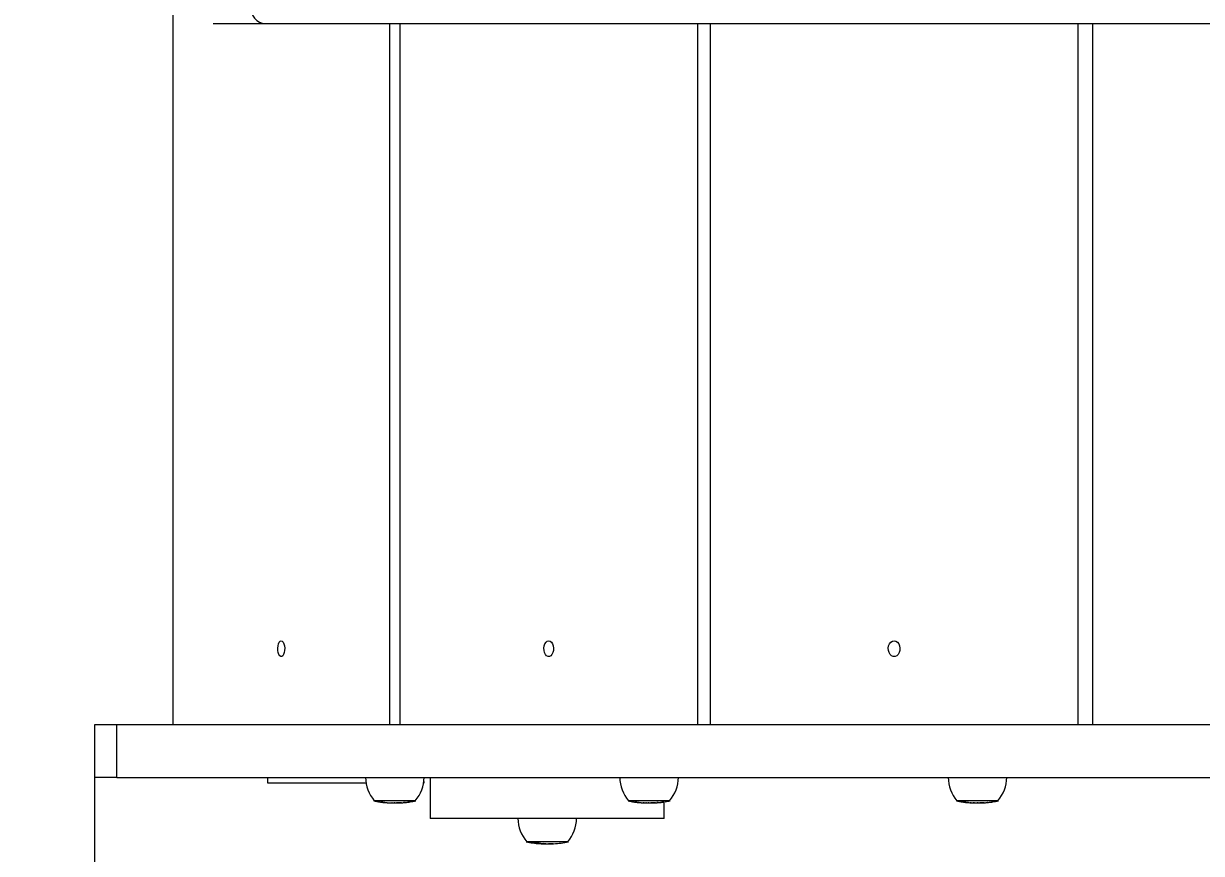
# Model space of a CAD drawing. Header units: millimetres. Extents: x -6280 to 5617, y -5845 to 6834.
# Drawn here: x -4816 to -4213, y 1385 to 1811 of the extents above; entities that cross this region are included whole.
import ezdxf

# ---------------------------------------------------------------- set-up
doc = ezdxf.new("R2010")
doc.units = ezdxf.units.MM
for name, color, linetype in [('DIKOM_ОБЪЕКТ', 7, 'Continuous'), ('DIKOM_РАЗМЕР_ЗОНА', 7, 'Continuous'), ('DIKOM_РАЗМЕР_ОБЪЕКТА', 7, 'Continuous')]:
    doc.layers.add(name, color=color, linetype=linetype)
doc.styles.add('style1', font='arial.ttf', dxfattribs={"width": 0.8})
doc.dimstyles.new('1-50', dxfattribs={"dimtxt": 300, "dimasz": 200, "dimexe": 100, "dimexo": 0, "dimgap": 100, "dimtad": 1, "dimtxsty": 'style1', "dimcen": 200, "dimclrd": 7, "dimclre": 7, "dimclrt": 7, "dimadec": 1, "dimazin": 2, "dimtfac": 1, "dimtmove": 0, "dimatfit": 2, "dimfxl": 0, "dimlwd": 25, "dimlwe": 18, "dimarcsym": 0})

# ---------------------------------------------------------------- blocks, each defined once
blk = doc.blocks.new('*D9')
at = {"layer": 'Defpoints', "color": 0, "transparency": 16777216}
for p in [(2521.23, 1712.79), (-4779.85, 1437.75), (2521.23, -5186.43)]:
    blk.add_point(p, dxfattribs=at)
at = {"layer": 'DIKOM_РАЗМЕР_ОБЪЕКТА', "color": 7, "lineweight": 18, "transparency": 16777216}
for p, q in [((2521.23, 1712.79), (2521.23, -5286.43)), ((-4779.85, 1437.75), (-4779.85, -5286.43))]:
    blk.add_line(p, q, dxfattribs=at)
at = {"layer": 'DIKOM_РАЗМЕР_ОБЪЕКТА', "color": 7, "lineweight": 25, "transparency": 16777216}
blk.add_line((-4579.85, -5186.43), (2321.23, -5186.43), dxfattribs=at)
at = {"layer": 'DIKOM_РАЗМЕР_ОБЪЕКТА', "color": 7, "transparency": 16777216}
for points in [[(-4579.85, -5153.1), (-4579.85, -5219.76), (-4779.85, -5186.43)], [(2321.23, -5153.1), (2321.23, -5219.76), (2521.23, -5186.43)]]:
    blk.add_solid(points, dxfattribs=at)
at = {"layer": 'DIKOM_РАЗМЕР_ОБЪЕКТА', "color": 7, "transparency": 16777216, "insert": (-601.81, -4933.16), "char_height": 300, "attachment_point": 5, "style": 'style1'}
blk.add_mtext('7300', dxfattribs=at)
blk = doc.blocks.new('*D11')
at = {"layer": 'Defpoints', "color": 0, "transparency": 16777216}
for p in [(-6279.85, 1522.45), (4521.23, 1522.45), (4521.23, -5744.52)]:
    blk.add_point(p, dxfattribs=at)
at = {"layer": 'DIKOM_РАЗМЕР_ЗОНА', "color": 7, "lineweight": 18, "transparency": 16777216}
for p, q in [((-6279.85, 1522.45), (-6279.85, -5844.52)), ((4521.23, 1522.45), (4521.23, -5844.52))]:
    blk.add_line(p, q, dxfattribs=at)
at = {"layer": 'DIKOM_РАЗМЕР_ЗОНА', "color": 7, "lineweight": 25, "transparency": 16777216}
blk.add_line((-6079.85, -5744.52), (4321.23, -5744.52), dxfattribs=at)
at = {"layer": 'DIKOM_РАЗМЕР_ЗОНА', "color": 7, "transparency": 16777216}
for points in [[(-6079.85, -5711.19), (-6079.85, -5777.85), (-6279.85, -5744.52)], [(4321.23, -5711.19), (4321.23, -5777.85), (4521.23, -5744.52)]]:
    blk.add_solid(points, dxfattribs=at)
at = {"layer": 'DIKOM_РАЗМЕР_ЗОНА', "color": 7, "transparency": 16777216, "insert": (-569.12, -5491.35), "char_height": 300, "attachment_point": 5, "style": 'style1'}
blk.add_mtext('10800', dxfattribs=at)

msp = doc.modelspace()

# ---------------------------------------------------------------- linework, layer by layer
at = {"layer": 'DIKOM_ОБЪЕКТ', "color": 7, "linetype": 'Continuous', "lineweight": 15}
for p, q in [((-4739.698, 2097.255), (-4739.698, 1451.255)), ((-4718.991, 1810.755), (-4692.32, 1810.755)), ((-4692.32, 1810.755), (-3868.099, 1810.755)), ((-4628.551, 1451.255), (-4628.551, 1810.755)), ((-4623.43, 1810.755), (-4623.43, 1451.255)), ((-4470.655, 1451.255), (-4470.655, 1810.755)), ((-4464.272, 1810.755), (-4464.272, 1451.255)), ((-4275.763, 1451.255), (-4275.763, 1810.755)), ((-4268.364, 1810.755), (-4268.364, 1451.255)), ((-4779.854, 1451.255), (-4779.854, 1424.255)), ((-4768.318, 1451.255), (-4779.854, 1451.255)), ((-4768.318, 1424.255), (-4768.318, 1451.255)), ((-3566.781, 1451.255), (-4768.318, 1451.255)), ((-4768.318, 1424.255), (-4779.854, 1424.255)), ((-4768.318, 1424.255), (-3566.781, 1424.255)), ((-4691.069, 1421.255), (-4691.069, 1424.255)), ((-4640.656, 1421.255), (-4691.069, 1421.255)), ((-4611.068, 1421.255), (-4611.193, 1421.255)), ((-4611.068, 1422.095), (-4611.068, 1421.255)), ((-4607.791, 1424.255), (-4607.791, 1403.255)), ((-4615.125, 1412.255), (-4636.725, 1412.255)), ((-4633.459, 1411.65), (-4633.56, 1411.674)), ((-4633.074, 1411.606), (-4633.074, 1411.597)), ((-4633.074, 1411.597), (-4633.002, 1411.583)), ((-4629.856, 1411.277), (-4629.981, 1411.301)), ((-4629.528, 1411.275), (-4629.4, 1411.252)), ((-4628.579, 1411.22), (-4628.712, 1411.24)), ((-4627.363, 1411.203), (-4627.53, 1411.203)), ((-4627.388, 1411.202), (-4626.352, 1411.202)), ((-4626.271, 1411.202), (-4625.208, 1411.202)), ((-4625.835, 1411.204), (-4626.266, 1411.203)), ((-4625.208, 1411.202), (-4624.893, 1411.202)), ((-4624.902, 1411.203), (-4625.058, 1411.204)), ((-4624.864, 1411.202), (-4624.45, 1411.202)), ((-4622.092, 1411.27), (-4622.137, 1411.268)), ((-4621.135, 1411.359), (-4621.149, 1411.358)), ((-4620.407, 1411.42), (-4621.135, 1411.359)), ((-4620.938, 1411.395), (-4619.914, 1411.449)), ((-4619.562, 1411.489), (-4618.921, 1411.627)), ((-4618.708, 1411.633), (-4619.183, 1411.557)), ((-4618.708, 1411.657), (-4618.708, 1411.633)), ((-4618.699, 1411.634), (-4618.708, 1411.633)), ((-4618.699, 1411.658), (-4618.699, 1411.634)), ((-4484.804, 1412.255), (-4506.404, 1412.255)), ((-4503.253, 1411.666), (-4503.332, 1411.674)), ((-4502.808, 1411.6), (-4502.808, 1411.597)), ((-4499.595, 1411.284), (-4499.806, 1411.301)), ((-4499.36, 1411.275), (-4499.132, 1411.258)), ((-4498.299, 1411.224), (-4498.557, 1411.24)), ((-4498.096, 1411.225), (-4498.224, 1411.219)), ((-4497.01, 1411.203), (-4497.202, 1411.203)), ((-4497.038, 1411.202), (-4496.11, 1411.202)), ((-4496.084, 1411.202), (-4495.035, 1411.202)), ((-4495.723, 1411.204), (-4496.082, 1411.203)), ((-4495.035, 1411.202), (-4494.655, 1411.202)), ((-4494.655, 1411.202), (-4494.13, 1411.202)), ((-4491.842, 1411.27), (-4491.839, 1411.268)), ((-4491.035, 1411.359), (-4491.049, 1411.358)), ((-4490.9, 1411.395), (-4489.617, 1411.449)), ((-4489.512, 1411.46), (-4489.783, 1411.442)), ((-4489.275, 1411.489), (-4488.911, 1411.627)), ((-4488.639, 1411.633), (-4489.061, 1411.512)), ((-4488.639, 1411.666), (-4488.639, 1411.633)), ((-4488.63, 1411.634), (-4488.639, 1411.633)), ((-4488.63, 1411.667), (-4488.63, 1411.634)), ((-4487.791, 1403.255), (-4487.791, 1411.686)), ((-4316.515, 1412.255), (-4338.115, 1412.255)), ((-4334.181, 1411.616), (-4334.181, 1411.597)), ((-4331.876, 1411.319), (-4332.134, 1411.337)), ((-4329.477, 1411.209), (-4329.537, 1411.209)), ((-4328.889, 1411.203), (-4329.304, 1411.207)), ((-4328.747, 1411.203), (-4328.889, 1411.203)), ((-4328.786, 1411.202), (-4328.79, 1411.202)), ((-4328.786, 1411.202), (-4328.006, 1411.202)), ((-4327.385, 1411.202), (-4326.378, 1411.202)), ((-4326.883, 1411.204), (-4327.383, 1411.203)), ((-4326.172, 1411.202), (-4326.078, 1411.202)), ((-4326.078, 1411.202), (-4325.841, 1411.202)), ((-4323.909, 1411.247), (-4323.909, 1411.247)), ((-4322.846, 1411.314), (-4322.701, 1411.337)), ((-4322.303, 1411.358), (-4322.389, 1411.35)), ((-4322.289, 1411.359), (-4322.303, 1411.358)), ((-4322.109, 1411.387), (-4322.289, 1411.359)), ((-4321.996, 1411.395), (-4321.702, 1411.423)), ((-4320.502, 1411.561), (-4319.982, 1411.627)), ((-4319.875, 1411.633), (-4320.119, 1411.61)), ((-4319.921, 1411.628), (-4319.866, 1411.634)), ((-4319.875, 1411.642), (-4319.875, 1411.633)), ((-4319.866, 1411.634), (-4319.875, 1411.633)), ((-4319.866, 1411.643), (-4319.866, 1411.634)), ((-4319.355, 1411.719), (-4319.464, 1411.698)), ((-4487.791, 1403.255), (-4607.791, 1403.255)), ((-4536.991, 1391.255), (-4558.591, 1391.255)), ((-4552.848, 1390.649), (-4552.848, 1390.597)), ((-4549.51, 1390.207), (-4549.838, 1390.209)), ((-4549.266, 1390.202), (-4549.052, 1390.202)), ((-4549.04, 1390.202), (-4549.012, 1390.202)), ((-4549.03, 1390.203), (-4549.037, 1390.203)), ((-4548.988, 1390.203), (-4549.023, 1390.203)), ((-4548.492, 1390.202), (-4547.632, 1390.202)), ((-4546.553, 1390.204), (-4547.149, 1390.204)), ((-4547.147, 1390.202), (-4546.43, 1390.202)), ((-4546.43, 1390.202), (-4546.323, 1390.202)), ((-4546.323, 1390.202), (-4546.316, 1390.202)), ((-4544.918, 1390.227), (-4544.517, 1390.241))]:
    msp.add_line(p, q, dxfattribs=at)
at = {"layer": 'DIKOM_ОБЪЕКТ', "color": 7, "linetype": 'Continuous', "lineweight": 15, "flags": 128}
for points in [[(-4700.131, 1820.255), (-4699.981, 1818.402), (-4699.537, 1816.619), (-4698.815, 1814.977), (-4697.843, 1813.537), (-4696.66, 1812.356), (-4695.309, 1811.478), (-4693.844, 1810.938), (-4692.32, 1810.755)], [(-4684.124, 1494.255), (-4683.6, 1494.077), (-4683.122, 1493.56), (-4682.734, 1492.749), (-4682.469, 1491.716), (-4682.351, 1490.554), (-4682.39, 1489.365), (-4682.584, 1488.255), (-4682.915, 1487.323), (-4683.353, 1486.651), (-4683.859, 1486.3), (-4684.389, 1486.3), (-4684.896, 1486.651), (-4685.334, 1487.323), (-4685.664, 1488.255), (-4685.858, 1489.365), (-4685.898, 1490.554), (-4685.78, 1491.716), (-4685.515, 1492.749), (-4685.126, 1493.56), (-4684.648, 1494.077), (-4684.124, 1494.255)], [(-4547.043, 1494.255), (-4546.322, 1494.077), (-4545.666, 1493.56), (-4545.131, 1492.749), (-4544.767, 1491.716), (-4544.605, 1490.554), (-4544.66, 1489.365), (-4544.926, 1488.255), (-4545.38, 1487.323), (-4545.982, 1486.651), (-4546.678, 1486.3), (-4547.407, 1486.3), (-4548.104, 1486.651), (-4548.705, 1487.323), (-4549.16, 1488.255), (-4549.426, 1489.365), (-4549.48, 1490.554), (-4549.318, 1491.716), (-4548.954, 1492.749), (-4548.42, 1493.56), (-4547.763, 1494.077), (-4547.043, 1494.255)], [(-4370.018, 1494.255), (-4369.128, 1494.077), (-4368.318, 1493.56), (-4367.659, 1492.749), (-4367.21, 1491.716), (-4367.01, 1490.554), (-4367.077, 1489.365), (-4367.406, 1488.255), (-4367.966, 1487.323), (-4368.709, 1486.651), (-4369.568, 1486.3), (-4370.467, 1486.3), (-4371.326, 1486.651), (-4372.069, 1487.323), (-4372.63, 1488.255), (-4372.958, 1489.365), (-4373.025, 1490.554), (-4372.825, 1491.716), (-4372.376, 1492.749), (-4371.717, 1493.56), (-4370.907, 1494.077), (-4370.018, 1494.255)]]:
    msp.add_lwpolyline(points, dxfattribs=at)
at = {"layer": 'DIKOM_ОБЪЕКТ', "color": 7, "linetype": 'Continuous', "lineweight": 15}
for centre, radius, start, end in [((-4622.248, 1424.415), 18.677, 180.490933, 220.621157), ((-4629.601, 1424.415), 18.677, 319.378843, 359.509067), ((-4491.928, 1424.415), 18.677, 180.490933, 220.621157), ((-4499.281, 1424.415), 18.677, 319.378843, 359.509067), ((-4323.638, 1424.415), 18.677, 180.490933, 220.621157), ((-4330.992, 1424.415), 18.677, 319.378843, 359.509067), ((-4627.399, 1453.038), 41.836, 257.120378, 261.66963), ((-4627.399, 1453.038), 41.836, 262.301552, 265.091413), ((-4627.399, 1453.038), 41.836, 265.755612, 266.636027), ((-4627.399, 1453.038), 41.836, 267.260967, 268.384277), ((-4624.45, 1453.038), 41.836, 270, 272.588895), ((-4624.45, 1453.038), 41.836, 273.167575, 274.090774), ((-4624.45, 1453.038), 41.836, 274.717751, 275.549257), ((-4624.45, 1453.038), 41.836, 276.153984, 276.732054), ((-4624.45, 1453.038), 41.836, 277.237935, 278.115796), ((-4624.45, 1453.038), 41.836, 278.747399, 282.879622), ((-4497.079, 1453.038), 41.836, 257.120378, 261.511071), ((-4497.079, 1453.038), 41.836, 263.674051, 264.682442), ((-4497.079, 1453.038), 41.836, 265.421313, 266.553661), ((-4497.079, 1453.038), 41.836, 267.188173, 268.32886), ((-4494.13, 1453.038), 41.836, 270, 272.499669), ((-4494.13, 1453.038), 41.836, 273.131534, 274.18398), ((-4494.13, 1453.038), 41.836, 274.820767, 275.967234), ((-4494.13, 1453.038), 41.836, 277.058522, 277.773486), ((-4494.13, 1453.038), 41.836, 279.39456, 282.879622), ((-4328.79, 1453.038), 41.836, 257.120378, 261.647445), ((-4328.79, 1453.038), 41.836, 262.280975, 264.926876), ((-4328.79, 1453.038), 41.836, 265.528094, 266.624273), ((-4328.79, 1453.038), 41.836, 267.250535, 268.376547), ((-4328.79, 1453.038), 41.836, 269.29613, 270), ((-4325.841, 1453.038), 41.836, 270, 272.684497), ((-4325.841, 1453.038), 41.836, 273.26983, 274.10368), ((-4325.841, 1453.038), 41.836, 274.732166, 275.119576), ((-4325.841, 1453.038), 41.836, 275.680402, 277.336113), ((-4325.841, 1453.038), 41.836, 277.864622, 278.137328), ((-4325.841, 1453.038), 41.836, 278.77037, 282.879622), ((-4544.114, 1403.415), 18.677, 180.490933, 220.621157), ((-4551.467, 1403.415), 18.677, 319.378843, 359.509067), ((-4549.265, 1432.038), 41.836, 257.120378, 266.641314), ((-4549.265, 1432.038), 41.836, 268.857207, 270), ((-4546.316, 1432.038), 41.836, 272.462321, 282.879622)]:
    msp.add_arc(centre, radius, start, end, dxfattribs=at)
for points, knots in [([(-4633.56, 1411.674), (-4633.354, 1411.644), (-4632.951, 1411.586), (-4632.547, 1411.537), (-4632.35, 1411.513)], [0, 0, 0, 0, 0.512297, 1, 1, 1, 1]), ([(-4632.323, 1411.502), (-4632.446, 1411.516), (-4632.696, 1411.546), (-4632.946, 1411.579), (-4633.074, 1411.597)], [0, 0, 0, 0, 0.488284, 1, 1, 1, 1]), ([(-4632.35, 1411.513), (-4632.149, 1411.49), (-4631.816, 1411.453), (-4631.358, 1411.404), (-4630.995, 1411.365), (-4630.713, 1411.336), (-4630.563, 1411.322), (-4630.533, 1411.32), (-4630.521, 1411.319)], [0, 0, 0, 0, 0.2166409, 0.3587757, 0.5010575, 0.6880353, 0.8807, 1, 1, 1, 1]), ([(-4630.975, 1411.356), (-4630.998, 1411.358), (-4631.036, 1411.361), (-4631.241, 1411.382), (-4631.465, 1411.406), (-4631.762, 1411.438), (-4632.057, 1411.47), (-4632.251, 1411.493), (-4632.323, 1411.502)], [0, 0, 0, 0, 0.2786925, 0.4467043, 0.5832857, 0.7206241, 0.8957145, 1, 1, 1, 1]), ([(-4629.981, 1411.301), (-4629.909, 1411.296), (-4629.758, 1411.287), (-4629.607, 1411.279), (-4629.528, 1411.275)], [0, 0, 0, 0, 0.4758653, 1, 1, 1, 1]), ([(-4628.712, 1411.24), (-4628.639, 1411.237), (-4628.488, 1411.232), (-4628.337, 1411.228), (-4628.259, 1411.226)], [0, 0, 0, 0, 0.4842389, 1, 1, 1, 1]), ([(-4628.259, 1411.226), (-4628.237, 1411.221), (-4628.192, 1411.211), (-4628.147, 1411.209), (-4628.124, 1411.209)], [0, 0, 0, 0, 0.4984936, 1, 1, 1, 1]), ([(-4628.124, 1411.209), (-4627.631, 1411.205), (-4627.08, 1411.201), (-4626.53, 1411.204), (-4626.473, 1411.205)], [0, 0, 0, 0, 0.896904, 1, 1, 1, 1]), ([(-4626.473, 1411.205), (-4626.367, 1411.205), (-4626.154, 1411.204), (-4625.941, 1411.204), (-4625.835, 1411.204)], [0, 0, 0, 0, 0.4999993, 1, 1, 1, 1]), ([(-4625.218, 1411.203), (-4625.118, 1411.203), (-4624.922, 1411.204), (-4624.442, 1411.214), (-4624.089, 1411.222), (-4623.91, 1411.227)], [0, 0, 0, 0, 0.3333428, 0.6619313, 1, 1, 1, 1]), ([(-4623.872, 1411.219), (-4624.023, 1411.216), (-4624.303, 1411.209), (-4624.646, 1411.204), (-4624.882, 1411.202), (-4624.941, 1411.203), (-4624.969, 1411.203)], [0, 0, 0, 0, 0.2868286, 0.5290774, 0.7712176, 1, 1, 1, 1]), ([(-4623.91, 1411.227), (-4623.7, 1411.232), (-4623.316, 1411.243), (-4622.807, 1411.257), (-4622.421, 1411.266), (-4622.168, 1411.271), (-4622.117, 1411.27), (-4622.092, 1411.27)], [0, 0, 0, 0, 0.2252148, 0.412953, 0.6000538, 0.80004, 1, 1, 1, 1]), ([(-4622.545, 1411.247), (-4622.576, 1411.247), (-4622.625, 1411.247), (-4622.893, 1411.243), (-4623.218, 1411.235), (-4623.565, 1411.226), (-4623.786, 1411.221), (-4623.872, 1411.219)], [0, 0, 0, 0, 0.301862, 0.4914324, 0.68099, 0.8764578, 1, 1, 1, 1]), ([(-4622.558, 1411.245), (-4622.553, 1411.246), (-4622.521, 1411.247), (-4622.534, 1411.247), (-4622.545, 1411.247)], [0, 0, 0, 0, 0.1663622, 1, 1, 1, 1]), ([(-4621.644, 1411.337), (-4621.524, 1411.346), (-4621.288, 1411.364), (-4621.053, 1411.385), (-4620.938, 1411.395)], [0, 0, 0, 0, 0.5126764, 1, 1, 1, 1]), ([(-4621.465, 1411.314), (-4621.478, 1411.312), (-4621.538, 1411.3), (-4621.597, 1411.32), (-4621.644, 1411.337)], [0, 0, 0, 0, 0.2146533, 1, 1, 1, 1]), ([(-4618.921, 1411.627), (-4618.825, 1411.64), (-4618.615, 1411.67), (-4618.405, 1411.702), (-4618.292, 1411.719)], [0, 0, 0, 0, 0.4561291, 1, 1, 1, 1]), ([(-4618.546, 1411.625), (-4618.558, 1411.622), (-4618.608, 1411.609), (-4618.659, 1411.623), (-4618.699, 1411.634)], [0, 0, 0, 0, 0.2260412, 1, 1, 1, 1]), ([(-4618.292, 1411.719), (-4618.245, 1411.701), (-4618.178, 1411.674), (-4618.111, 1411.691), (-4618.09, 1411.696)], [0, 0, 0, 0, 0.7003178, 1, 1, 1, 1]), ([(-4503.332, 1411.674), (-4503.128, 1411.644), (-4502.732, 1411.586), (-4502.333, 1411.537), (-4502.139, 1411.513)], [0, 0, 0, 0, 0.5122721, 1, 1, 1, 1]), ([(-4502.069, 1411.502), (-4502.189, 1411.516), (-4502.436, 1411.546), (-4502.682, 1411.579), (-4502.808, 1411.597)], [0, 0, 0, 0, 0.4881208, 1, 1, 1, 1]), ([(-4502.139, 1411.513), (-4501.941, 1411.49), (-4501.614, 1411.453), (-4501.144, 1411.404), (-4500.762, 1411.366), (-4500.514, 1411.343), (-4500.432, 1411.337), (-4500.421, 1411.336)], [0, 0, 0, 0, 0.3020386, 0.5001525, 0.698218, 0.9588534, 1, 1, 1, 1]), ([(-4500.737, 1411.364), (-4500.749, 1411.365), (-4500.792, 1411.367), (-4500.959, 1411.383), (-4501.202, 1411.406), (-4501.512, 1411.438), (-4501.805, 1411.471), (-4501.997, 1411.493), (-4502.069, 1411.502)], [0, 0, 0, 0, 0.0749288, 0.2902568, 0.4654664, 0.6413589, 0.8660345, 1, 1, 1, 1]), ([(-4499.806, 1411.301), (-4499.735, 1411.296), (-4499.587, 1411.287), (-4499.438, 1411.279), (-4499.36, 1411.275)], [0, 0, 0, 0, 0.4755239, 1, 1, 1, 1]), ([(-4498.557, 1411.24), (-4498.485, 1411.237), (-4498.336, 1411.232), (-4498.187, 1411.228), (-4498.11, 1411.226)], [0, 0, 0, 0, 0.4839971, 1, 1, 1, 1]), ([(-4498.11, 1411.226), (-4498.058, 1411.221), (-4497.951, 1411.211), (-4497.845, 1411.209), (-4497.792, 1411.209)], [0, 0, 0, 0, 0.4985167, 1, 1, 1, 1]), ([(-4497.792, 1411.209), (-4497.362, 1411.205), (-4496.881, 1411.201), (-4496.401, 1411.204), (-4496.351, 1411.205)], [0, 0, 0, 0, 0.8968594, 1, 1, 1, 1]), ([(-4496.351, 1411.205), (-4496.246, 1411.205), (-4496.037, 1411.204), (-4495.828, 1411.204), (-4495.723, 1411.204)], [0, 0, 0, 0, 0.4996279, 1, 1, 1, 1]), ([(-4495.038, 1411.203), (-4494.957, 1411.203), (-4494.795, 1411.204), (-4494.351, 1411.214), (-4494.006, 1411.222), (-4493.831, 1411.227)], [0, 0, 0, 0, 0.3297911, 0.6602431, 1, 1, 1, 1]), ([(-4493.749, 1411.219), (-4493.896, 1411.216), (-4494.168, 1411.209), (-4494.487, 1411.204), (-4494.676, 1411.202), (-4494.744, 1411.203), (-4494.728, 1411.204), (-4494.724, 1411.204)], [0, 0, 0, 0, 0.2689926, 0.4961375, 0.7233477, 0.9380702, 1, 1, 1, 1]), ([(-4493.831, 1411.227), (-4493.623, 1411.232), (-4493.241, 1411.243), (-4492.707, 1411.257), (-4492.284, 1411.266), (-4491.977, 1411.271), (-4491.887, 1411.27), (-4491.842, 1411.27)], [0, 0, 0, 0, 0.2253694, 0.4129478, 0.6000318, 0.8000883, 1, 1, 1, 1]), ([(-4492.288, 1411.247), (-4492.341, 1411.247), (-4492.428, 1411.247), (-4492.739, 1411.243), (-4493.089, 1411.235), (-4493.445, 1411.226), (-4493.664, 1411.221), (-4493.749, 1411.219)], [0, 0, 0, 0, 0.3018516, 0.4914416, 0.680944, 0.8763205, 1, 1, 1, 1]), ([(-4492.303, 1411.242), (-4492.276, 1411.244), (-4492.228, 1411.246), (-4492.27, 1411.247), (-4492.288, 1411.247)], [0, 0, 0, 0, 0.5736646, 1, 1, 1, 1]), ([(-4491.595, 1411.337), (-4491.476, 1411.346), (-4491.244, 1411.364), (-4491.012, 1411.385), (-4490.9, 1411.395)], [0, 0, 0, 0, 0.513531, 1, 1, 1, 1]), ([(-4491.077, 1411.32), (-4491.139, 1411.314), (-4491.312, 1411.299), (-4491.484, 1411.322), (-4491.595, 1411.337)], [0, 0, 0, 0, 0.3583779, 1, 1, 1, 1]), ([(-4489.617, 1411.449), (-4489.573, 1411.453), (-4489.506, 1411.46), (-4489.42, 1411.469), (-4489.381, 1411.473), (-4489.361, 1411.475)], [0, 0, 0, 0, 0.4997721, 0.7497701, 1, 1, 1, 1]), ([(-4489.361, 1411.475), (-4489.36, 1411.475), (-4489.357, 1411.476), (-4489.354, 1411.476), (-4489.352, 1411.476)], [0, 0, 0, 0, 0.5269862, 1, 1, 1, 1]), ([(-4489.352, 1411.476), (-4489.34, 1411.478), (-4489.321, 1411.48), (-4489.295, 1411.485), (-4489.282, 1411.488), (-4489.275, 1411.489)], [0, 0, 0, 0, 0.4999673, 0.7499242, 1, 1, 1, 1]), ([(-4488.911, 1411.627), (-4488.817, 1411.64), (-4488.611, 1411.67), (-4488.405, 1411.702), (-4488.292, 1411.719)], [0, 0, 0, 0, 0.4558245, 1, 1, 1, 1]), ([(-4488.074, 1411.643), (-4488.167, 1411.631), (-4488.352, 1411.608), (-4488.537, 1411.625), (-4488.63, 1411.634)], [0, 0, 0, 0, 0.5001876, 1, 1, 1, 1]), ([(-4488.292, 1411.719), (-4488.182, 1411.703), (-4487.96, 1411.67), (-4487.738, 1411.697), (-4487.628, 1411.711)], [0, 0, 0, 0, 0.5001509, 1, 1, 1, 1]), ([(-4487.628, 1411.711), (-4487.711, 1411.698), (-4487.86, 1411.675), (-4488.009, 1411.653), (-4488.074, 1411.643)], [0, 0, 0, 0, 0.5632272, 1, 1, 1, 1]), ([(-4334.865, 1411.653), (-4334.834, 1411.647), (-4334.743, 1411.629), (-4334.652, 1411.656), (-4334.592, 1411.674)], [0, 0, 0, 0, 0.3390187, 1, 1, 1, 1]), ([(-4334.592, 1411.674), (-4334.386, 1411.644), (-4333.983, 1411.586), (-4333.58, 1411.537), (-4333.383, 1411.513)], [0, 0, 0, 0, 0.5123146, 1, 1, 1, 1]), ([(-4334.181, 1411.597), (-4334.228, 1411.586), (-4334.303, 1411.57), (-4334.379, 1411.581), (-4334.408, 1411.585)], [0, 0, 0, 0, 0.6120557, 1, 1, 1, 1]), ([(-4333.433, 1411.502), (-4333.555, 1411.516), (-4333.805, 1411.546), (-4334.054, 1411.579), (-4334.181, 1411.597)], [0, 0, 0, 0, 0.4882568, 1, 1, 1, 1]), ([(-4332.332, 1411.361), (-4332.327, 1411.362), (-4332.316, 1411.364), (-4332.43, 1411.382), (-4332.609, 1411.406), (-4332.878, 1411.438), (-4333.167, 1411.471), (-4333.361, 1411.493), (-4333.433, 1411.502)], [0, 0, 0, 0, 0.1753876, 0.3673488, 0.5234448, 0.6804078, 0.8806054, 1, 1, 1, 1]), ([(-4333.383, 1411.513), (-4333.183, 1411.49), (-4332.85, 1411.452), (-4332.423, 1411.404), (-4332.113, 1411.365), (-4331.914, 1411.337), (-4331.853, 1411.324), (-4331.86, 1411.322), (-4331.861, 1411.322)], [0, 0, 0, 0, 0.2434613, 0.4033706, 0.5631013, 0.7733213, 0.9899585, 1, 1, 1, 1]), ([(-4332.491, 1411.367), (-4332.432, 1411.362), (-4332.358, 1411.356), (-4332.333, 1411.356), (-4332.328, 1411.356)], [0, 0, 0, 0, 0.805058, 1, 1, 1, 1]), ([(-4331.255, 1411.28), (-4331.237, 1411.277), (-4331.158, 1411.266), (-4331.08, 1411.286), (-4331.02, 1411.301)], [0, 0, 0, 0, 0.2308686, 1, 1, 1, 1]), ([(-4331.02, 1411.301), (-4330.948, 1411.296), (-4330.797, 1411.287), (-4330.647, 1411.279), (-4330.568, 1411.275)], [0, 0, 0, 0, 0.4758164, 1, 1, 1, 1]), ([(-4330.568, 1411.275), (-4330.628, 1411.261), (-4330.704, 1411.243), (-4330.781, 1411.253), (-4330.798, 1411.255)], [0, 0, 0, 0, 0.7854179, 1, 1, 1, 1]), ([(-4329.975, 1411.222), (-4329.962, 1411.221), (-4329.887, 1411.213), (-4329.814, 1411.228), (-4329.754, 1411.24)], [0, 0, 0, 0, 0.1834511, 1, 1, 1, 1]), ([(-4329.754, 1411.24), (-4329.681, 1411.237), (-4329.53, 1411.232), (-4329.379, 1411.228), (-4329.302, 1411.226)], [0, 0, 0, 0, 0.4831637, 1, 1, 1, 1]), ([(-4329.302, 1411.226), (-4329.33, 1411.221), (-4329.388, 1411.211), (-4329.446, 1411.209), (-4329.475, 1411.209)], [0, 0, 0, 0, 0.4984847, 1, 1, 1, 1]), ([(-4329.475, 1411.209), (-4328.89, 1411.205), (-4328.238, 1411.201), (-4327.586, 1411.204), (-4327.519, 1411.205)], [0, 0, 0, 0, 0.8968683, 1, 1, 1, 1]), ([(-4327.519, 1411.205), (-4327.413, 1411.205), (-4327.201, 1411.204), (-4326.989, 1411.204), (-4326.883, 1411.204)], [0, 0, 0, 0, 0.4999978, 1, 1, 1, 1]), ([(-4326.394, 1411.203), (-4326.267, 1411.203), (-4326.017, 1411.204), (-4325.491, 1411.214), (-4325.134, 1411.222), (-4324.953, 1411.227)], [0, 0, 0, 0, 0.3371051, 0.6640867, 1, 1, 1, 1]), ([(-4324.99, 1411.219), (-4325.144, 1411.216), (-4325.428, 1411.209), (-4325.803, 1411.204), (-4326.029, 1411.202), (-4326.094, 1411.202), (-4326.102, 1411.203)], [0, 0, 0, 0, 0.3570812, 0.6583618, 0.959928, 1, 1, 1, 1]), ([(-4323.934, 1411.247), (-4323.93, 1411.247), (-4323.923, 1411.247), (-4324.092, 1411.242), (-4324.365, 1411.235), (-4324.687, 1411.226), (-4324.906, 1411.221), (-4324.99, 1411.219)], [0, 0, 0, 0, 0.2141747, 0.4275809, 0.6410015, 0.8609017, 1, 1, 1, 1]), ([(-4324.953, 1411.227), (-4324.747, 1411.232), (-4324.37, 1411.243), (-4323.914, 1411.257), (-4323.606, 1411.266), (-4323.461, 1411.27), (-4323.469, 1411.27), (-4323.472, 1411.27)], [0, 0, 0, 0, 0.2492205, 0.4568713, 0.6638865, 0.8850921, 1, 1, 1, 1]), ([(-4322.701, 1411.337), (-4322.58, 1411.346), (-4322.345, 1411.364), (-4322.111, 1411.385), (-4321.996, 1411.395)], [0, 0, 0, 0, 0.5130378, 1, 1, 1, 1]), ([(-4319.982, 1411.627), (-4319.887, 1411.64), (-4319.678, 1411.67), (-4319.469, 1411.702), (-4319.355, 1411.719)], [0, 0, 0, 0, 0.4560022, 1, 1, 1, 1]), ([(-4554.942, 1390.666), (-4554.619, 1390.652), (-4553.971, 1390.625), (-4553.323, 1390.658), (-4552.999, 1390.674)], [0, 0, 0, 0, 0.4998682, 1, 1, 1, 1]), ([(-4553.889, 1390.5), (-4554.061, 1390.524), (-4554.413, 1390.575), (-4554.763, 1390.635), (-4554.942, 1390.666)], [0, 0, 0, 0, 0.4895112, 1, 1, 1, 1]), ([(-4552.848, 1390.597), (-4553.096, 1390.587), (-4553.593, 1390.568), (-4554.089, 1390.583), (-4554.337, 1390.591)], [0, 0, 0, 0, 0.5001192, 1, 1, 1, 1]), ([(-4554.337, 1390.591), (-4554.229, 1390.573), (-4554.016, 1390.539), (-4553.803, 1390.509), (-4553.699, 1390.494)], [0, 0, 0, 0, 0.5103226, 1, 1, 1, 1]), ([(-4551.541, 1390.319), (-4551.735, 1390.322), (-4552.022, 1390.326), (-4552.544, 1390.358), (-4552.958, 1390.391), (-4553.423, 1390.438), (-4553.719, 1390.477), (-4553.889, 1390.5)], [0, 0, 0, 0, 0.3342692, 0.4935272, 0.6242799, 0.7849051, 1, 1, 1, 1]), ([(-4553.699, 1390.494), (-4553.568, 1390.476), (-4553.355, 1390.447), (-4553.005, 1390.411), (-4552.678, 1390.383), (-4552.312, 1390.362), (-4552.07, 1390.356), (-4551.938, 1390.356), (-4551.913, 1390.356)], [0, 0, 0, 0, 0.2196442, 0.3569233, 0.4943608, 0.6726956, 0.9373771, 1, 1, 1, 1]), ([(-4552.999, 1390.674), (-4552.827, 1390.644), (-4552.49, 1390.586), (-4552.153, 1390.537), (-4551.989, 1390.513)], [0, 0, 0, 0, 0.5124296, 1, 1, 1, 1]), ([(-4552.222, 1390.502), (-4552.324, 1390.516), (-4552.533, 1390.546), (-4552.741, 1390.579), (-4552.848, 1390.597)], [0, 0, 0, 0, 0.4885813, 1, 1, 1, 1]), ([(-4551.913, 1390.356), (-4551.809, 1390.358), (-4551.644, 1390.361), (-4551.579, 1390.382), (-4551.618, 1390.406), (-4551.774, 1390.438), (-4552.001, 1390.471), (-4552.162, 1390.493), (-4552.222, 1390.502)], [0, 0, 0, 0, 0.2786844, 0.4466669, 0.5831839, 0.720539, 0.8955166, 1, 1, 1, 1]), ([(-4551.989, 1390.513), (-4551.82, 1390.49), (-4551.541, 1390.452), (-4551.265, 1390.404), (-4551.153, 1390.374), (-4551.17, 1390.363), (-4551.176, 1390.359)], [0, 0, 0, 0, 0.3813428, 0.6317029, 0.8819216, 1, 1, 1, 1]), ([(-4551.956, 1390.294), (-4551.632, 1390.284), (-4550.984, 1390.262), (-4550.336, 1390.288), (-4550.012, 1390.301)], [0, 0, 0, 0, 0.5000583, 1, 1, 1, 1]), ([(-4551.578, 1390.269), (-4551.644, 1390.273), (-4551.77, 1390.281), (-4551.896, 1390.29), (-4551.956, 1390.294)], [0, 0, 0, 0, 0.5244528, 1, 1, 1, 1]), ([(-4549.635, 1390.275), (-4549.958, 1390.263), (-4550.606, 1390.239), (-4551.254, 1390.259), (-4551.578, 1390.269)], [0, 0, 0, 0, 0.4998988, 1, 1, 1, 1]), ([(-4551.19, 1390.339), (-4551.24, 1390.332), (-4551.322, 1390.321), (-4551.48, 1390.32), (-4551.541, 1390.319)], [0, 0, 0, 0, 0.6176364, 1, 1, 1, 1]), ([(-4550.897, 1390.234), (-4550.573, 1390.226), (-4549.926, 1390.21), (-4549.278, 1390.23), (-4548.954, 1390.24)], [0, 0, 0, 0, 0.5000594, 1, 1, 1, 1]), ([(-4550.519, 1390.221), (-4550.584, 1390.223), (-4550.71, 1390.227), (-4550.836, 1390.232), (-4550.897, 1390.234)], [0, 0, 0, 0, 0.5157846, 1, 1, 1, 1]), ([(-4549.838, 1390.209), (-4549.952, 1390.21), (-4550.179, 1390.212), (-4550.406, 1390.218), (-4550.519, 1390.221)], [0, 0, 0, 0, 0.5019451, 1, 1, 1, 1]), ([(-4550.012, 1390.301), (-4549.952, 1390.296), (-4549.827, 1390.287), (-4549.701, 1390.279), (-4549.635, 1390.275)], [0, 0, 0, 0, 0.4760894, 1, 1, 1, 1]), ([(-4548.576, 1390.226), (-4548.731, 1390.221), (-4549.04, 1390.211), (-4549.35, 1390.209), (-4549.506, 1390.209)], [0, 0, 0, 0, 0.4984936, 1, 1, 1, 1]), ([(-4549.506, 1390.209), (-4548.782, 1390.205), (-4547.976, 1390.201), (-4547.169, 1390.204), (-4547.085, 1390.205)], [0, 0, 0, 0, 0.8967714, 1, 1, 1, 1]), ([(-4548.954, 1390.24), (-4548.893, 1390.237), (-4548.767, 1390.232), (-4548.641, 1390.228), (-4548.576, 1390.226)], [0, 0, 0, 0, 0.4836556, 1, 1, 1, 1]), ([(-4547.085, 1390.205), (-4546.997, 1390.204), (-4546.819, 1390.204), (-4546.642, 1390.204), (-4546.553, 1390.204)], [0, 0, 0, 0, 0.4999484, 1, 1, 1, 1]), ([(-4546.443, 1390.203), (-4546.273, 1390.203), (-4545.935, 1390.204), (-4545.386, 1390.214), (-4545.076, 1390.222), (-4544.918, 1390.227)], [0, 0, 0, 0, 0.3319421, 0.6612748, 1, 1, 1, 1]), ([(-4545.141, 1390.219), (-4545.276, 1390.216), (-4545.524, 1390.209), (-4545.936, 1390.204), (-4546.214, 1390.202), (-4546.329, 1390.202), (-4546.34, 1390.203)], [0, 0, 0, 0, 0.3607346, 0.6654069, 0.9698281, 1, 1, 1, 1]), ([(-4544.762, 1390.232), (-4544.816, 1390.23), (-4544.915, 1390.226), (-4545.071, 1390.221), (-4545.141, 1390.219)], [0, 0, 0, 0, 0.548654, 1, 1, 1, 1])]:
    msp.add_open_spline(points, degree=3, knots=knots, dxfattribs=at)

# ---------------------------------------------------------------- dimensions: what is measured, and where the dimension line sits
at = {"layer": 'DIKOM_РАЗМЕР_ЗОНА'}
dim = msp.add_linear_dim(base=(4521.229, -5744.52), p1=(-6279.854, 1522.451), p2=(4521.229, 1522.451), text='10800', dimstyle='1-50', dxfattribs=at)
dim.commit()
dim.dimension.update_dxf_attribs({"geometry": '*D11', "text_midpoint": (-569.123, -5744.52), "dimtype": 160})
at = {"layer": 'DIKOM_РАЗМЕР_ОБЪЕКТА'}
dim = msp.add_linear_dim(base=(2521.229, -5186.431), p1=(-4779.854, 1437.755), p2=(2521.229, 1712.785), text='7300', dimstyle='1-50', dxfattribs=at)
dim.commit()
dim.dimension.update_dxf_attribs({"geometry": '*D9', "text_midpoint": (-601.814, -5186.431), "dimtype": 160})

doc.saveas('drawing.dxf')
